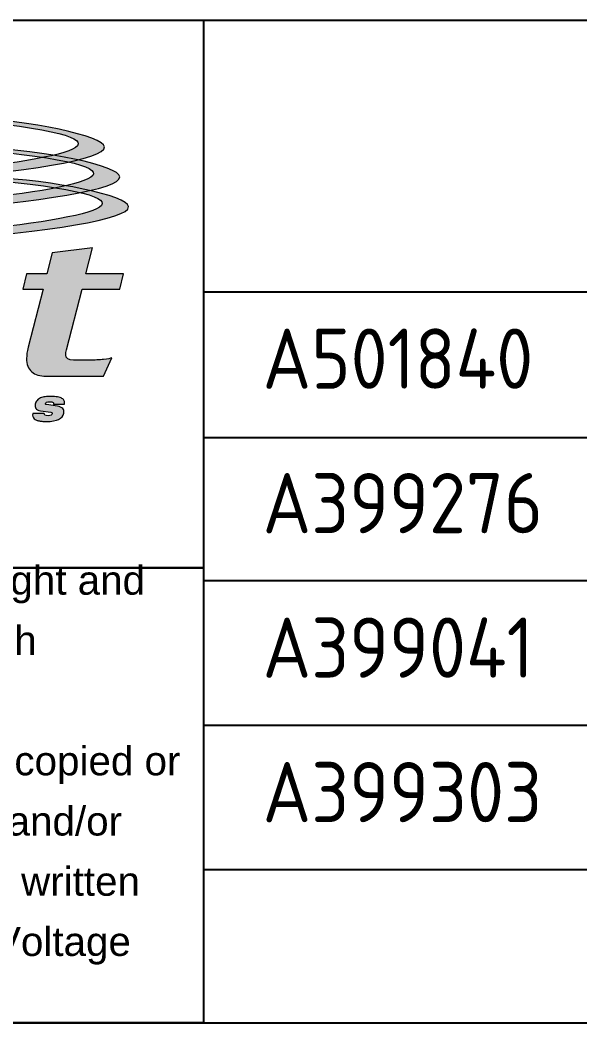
# Paper-space layout 'EARTHING' of a CAD drawing. Extents: x 6 to 839, y -116 to 471.
# Drawn here: x 331.21 to 354.46, y -106.96 to -65.23 of the extents above; entities that cross this region are included whole.
import ezdxf
from ezdxf.enums import TextEntityAlignment as Align

# ---------------------------------------------------------------- set-up
doc = ezdxf.new("R2010")
doc.units = 0
doc.layers.add('Notes', color=7, linetype='Continuous')
doc.styles.add('ARIAL', font='arial.ttf', dxfattribs={"height": 2})
doc.styles.add('iecISOCP', font='isocp.shx')

# ---------------------------------------------------------------- blocks, each defined once
blk = doc.blocks.new('A1_FRAME_TITLE')
at = {"layer": 'Notes', "color": 3, "linetype": 'Continuous'}
blk.add_line((332.785, 47.618), (332.785, 5.973), dxfattribs=at)
at = {"layer": 'Notes', "color": 7}
for p, q in [((332.807, 36.328), (478.242, 36.328)), ((332.785, 30.279), (478.242, 30.279)), ((478.242, 24.328), (332.785, 24.328)), ((478.242, 18.328), (332.785, 18.328)), ((478.242, 12.328), (332.785, 12.328))]:
    blk.add_line(p, q, dxfattribs=at)
at = {"layer": 'Notes', "color": 3, "linetype": 'Continuous', "flags": 128}
for points in [[(123.797, 47.618), (824.367, 47.618)], [(123.798, 5.973), (824.367, 5.973)]]:
    blk.add_lwpolyline(points, dxfattribs=at)
at = {"layer": 'Notes', "color": 7, "style": 'iecISOCP'}
for tag, p in [('CAP_NO', (513.188, 43.457)), ('IE_NUM', (513.05, 37.81)), ('REF_No_1', (335.241, 32.31)), ('REF_1', (362.523, 32.31)), ('HV_SWITCH', (513.463, 32.163)), ('GEN_WO', (441.708, 31.763)), ('REF_No_2', (335.241, 26.31)), ('REF_2', (362.523, 26.31)), ('OH_WO', (441.708, 25.812)), ('UBD_REF', (513.05, 25.828)), ('REF_No_3', (335.241, 20.31)), ('REF_3', (362.523, 20.31)), ('UG_WO', (441.708, 20.052)), ('GIS_MAP_No', (513.05, 20.043)), ('REF_No_4', (335.241, 14.31)), ('REF_4', (362.523, 14.31)), ('HV_OP_DIAG', (513.326, 14.199)), ('SUB_WO', (441.708, 13.812)), ('LGA', (512.945, 7.777))]:
    blk.add_attdef(tag, p, '', height=2.5, dxfattribs=at)
at = {"layer": 'Notes', "style": 'iecISOCP'}
for tag, p in [('T1', (684.374, 39.465)), ('T2', (684.374, 34.346)), ('T3', (684.374, 28.92)), ('T4', (684.374, 23.657)), ('T5', (684.374, 18.231)), ('T6', (684.374, 12.969))]:
    blk.add_attdef(tag, text='', height=3.5, dxfattribs=at).set_placement(p, align=Align.CENTER)
at = {"layer": 'Notes', "color": 7, "style": 'iecISOCP'}
for tag, p in [('scale', (567.756, 33.269)), ('DRAWN', (567.756, 24.931)), ('DATE', (567.756, 16.88)), ('DESIGN', (605.617, 9.155))]:
    blk.add_attdef(tag, text='', height=2.5, dxfattribs=at).set_placement(p, align=Align.CENTER)
at = {"layer": 'Notes', "color": 4, "style": 'iecISOCP'}
blk.add_attdef('NUM', text='', height=7, dxfattribs=at).set_placement((792.367, 20.118), align=Align.MIDDLE_CENTER)
at = {"layer": 'Notes', "color": 1, "style": 'iecISOCP'}
blk.add_attdef('REV', text='', height=5, dxfattribs=at).set_placement((820.054, 17.095), align=Align.CENTER)
at = {"layer": 'Notes', "color": 7, "style": 'iecISOCP'}
for tag, p in [('NS', (790.712, 8.119)), ('SHTS', (805.412, 8.119))]:
    blk.add_attdef(tag, text='', height=2.5, dxfattribs=at).set_placement(p, align=Align.MIDDLE)
at = {"layer": 'Notes', "style": 'iecISOCP'}
blk.add_attdef('ExportID', (9.082, 2.39), '', height=2.5, dxfattribs=at)
at = {"layer": 'Notes', "style": 'iecISOCP', "flags": 1}
for tag, p in [('ProjectType', (14.175, -26.797)), ('ProjectNumber', (23.56, -26.818)), ('DrawingNumber', (35.514, -26.803)), ('ProjectDescription', (47.564, -26.825)), ('ExportDate', (60.284, -26.789)), ('ExportUserName', (69.155, -26.8)), ('DesignerCompanyName', (81.484, -26.793)), ('ExportAreaOfInterest', (97.1, -26.813)), ('GIS_SUCCESS', (111.997, -26.78)), ('CAD_SUCCESS', (121.789, -26.783)), ('ExportCategories', (140.083, -26.797)), ('DEPOTCODE', (132.106, -26.877)), ('Comments', (154.385, -26.883))]:
    blk.add_attdef(tag, p, '', height=1, dxfattribs=at)
blk = doc.blocks.new('Logo_Transelect')
at = {"layer": 'Notes', "lineweight": 0, "true_color": 0xe2231a}
h = blk.add_hatch(color=22, dxfattribs=at)
h.dxf.hatch_style = 1
edge = h.paths.add_edge_path()
edge.add_spline(control_points=[(65.672, 15.154), (65.66, 15.746), (61.553, 16.634), (57.992, 16.758)], knot_values=[2, 2, 2, 2, 3, 3, 3, 3], degree=3, periodic=0)
edge.add_spline(control_points=[(57.992, 16.758), (57.992, 16.758), (58.479, 16.599), (58.479, 16.599), (78.956, 14.451), (38.569, 12.441), (31.955, 12.028)], knot_values=[0, 0, 0, 0, 1, 1, 1, 2, 2, 2, 2], degree=3, periodic=0)
edge.add_spline(control_points=[(31.955, 12.028), (48.489, 12.496), (65.701, 13.763), (65.672, 15.154)], knot_values=[3, 3, 3, 3, 4, 4, 4, 4], degree=3, periodic=0)
h = blk.add_hatch(color=22, dxfattribs=at)
h.dxf.hatch_style = 1
edge = h.paths.add_edge_path()
edge.add_spline(control_points=[(66.52, 13.501), (66.508, 14.093), (62.401, 14.982), (58.84, 15.106)], knot_values=[2, 2, 2, 2, 3, 3, 3, 3], degree=3, periodic=0)
edge.add_spline(control_points=[(58.84, 15.106), (58.84, 15.106), (59.327, 14.947), (59.327, 14.947), (79.804, 12.799), (39.416, 10.789), (32.803, 10.376)], knot_values=[0, 0, 0, 0, 1, 1, 1, 2, 2, 2, 2], degree=3, periodic=0)
edge.add_spline(control_points=[(32.803, 10.376), (49.337, 10.844), (66.549, 12.111), (66.52, 13.501)], knot_values=[3, 3, 3, 3, 4, 4, 4, 4], degree=3, periodic=0)
h = blk.add_hatch(color=22, dxfattribs=at)
h.dxf.hatch_style = 1
edge = h.paths.add_edge_path()
edge.add_spline(control_points=[(67.001, 11.849), (66.989, 12.441), (62.881, 13.329), (59.32, 13.453)], knot_values=[2, 2, 2, 2, 3, 3, 3, 3], degree=3, periodic=0)
edge.add_spline(control_points=[(59.32, 13.453), (59.32, 13.453), (59.808, 13.295), (59.808, 13.295), (80.284, 11.147), (39.897, 9.137), (33.283, 8.724)], knot_values=[0, 0, 0, 0, 1, 1, 1, 2, 2, 2, 2], degree=3, periodic=0)
edge.add_spline(control_points=[(33.283, 8.724), (49.817, 9.192), (67.029, 10.458), (67.001, 11.849)], knot_values=[3, 3, 3, 3, 4, 4, 4, 4], degree=3, periodic=0)
at = {"layer": 'Notes', "lineweight": 0, "true_color": 0x005cb9}
h = blk.add_hatch(color=152, dxfattribs=at)
h.dxf.hatch_style = 2
edge = h.paths.add_edge_path()
edge.add_spline(control_points=[(66.518, 7.283), (66.518, 7.283), (64.426, 7.283), (64.426, 7.283), (64.426, 7.283), (63.56, 3.93), (63.56, 3.93), (63.535, 3.817), (63.523, 3.721), (63.523, 3.64), (63.523, 3.447), (63.667, 3.351), (63.956, 3.351), (63.956, 3.351), (64.835, 3.351), (64.835, 3.351), (65.132, 3.351), (65.394, 3.363), (65.621, 3.387), (65.848, 3.411), (65.998, 3.443), (66.073, 3.484), (66.073, 3.484), (65.615, 2.458), (65.615, 2.458), (65.615, 2.458), (62.445, 2.458), (62.445, 2.458), (62.099, 2.458), (61.831, 2.541), (61.641, 2.706), (61.451, 2.87), (61.356, 3.118), (61.356, 3.447), (61.356, 3.624), (61.385, 3.829), (61.443, 4.062), (61.443, 4.062), (62.272, 7.283), (62.272, 7.283), (62.272, 7.283), (61.146, 7.283), (61.146, 7.283), (61.146, 7.283), (61.356, 8.127), (61.356, 8.127), (61.356, 8.127), (62.483, 8.127), (62.483, 8.127), (62.483, 8.127), (62.78, 9.285), (62.78, 9.285), (62.78, 9.285), (65.008, 9.563), (65.008, 9.563), (65.008, 9.563), (64.637, 8.127), (64.637, 8.127), (64.637, 8.127), (66.729, 8.127), (66.729, 8.127), (66.729, 8.127), (66.518, 7.283), (66.518, 7.283)], knot_values=[0, 0, 0, 0, 1, 1, 1, 2, 2, 2, 3, 3, 3, 4, 4, 4, 5, 5, 5, 6, 6, 6, 7, 7, 7, 8, 8, 8, 9, 9, 9, 10, 10, 10, 11, 11, 11, 12, 12, 12, 13, 13, 13, 14, 14, 14, 15, 15, 15, 16, 16, 16, 17, 17, 17, 18, 18, 18, 19, 19, 19, 20, 20, 20, 21, 21, 21, 21], degree=3, periodic=0)
h = blk.add_hatch(color=152, dxfattribs=at)
h.dxf.hatch_style = 2
edge = h.paths.add_edge_path()
edge.add_spline(control_points=[(62.119, 0.551), (62.056, 0.56), (62.005, 0.576), (61.964, 0.599), (61.923, 0.621), (61.891, 0.648), (61.869, 0.68), (61.846, 0.711), (61.832, 0.747), (61.827, 0.787), (61.821, 0.827), (61.823, 0.87), (61.833, 0.916), (61.852, 1), (61.887, 1.069), (61.939, 1.124), (61.99, 1.179), (62.054, 1.223), (62.13, 1.256), (62.206, 1.289), (62.292, 1.311), (62.388, 1.324), (62.485, 1.337), (62.587, 1.343), (62.695, 1.343), (62.844, 1.343), (62.97, 1.334), (63.072, 1.315), (63.174, 1.296), (63.255, 1.269), (63.315, 1.233), (63.375, 1.197), (63.417, 1.153), (63.44, 1.1), (63.463, 1.048), (63.47, 0.987), (63.46, 0.918), (63.46, 0.918), (62.848, 0.918), (62.848, 0.918), (62.854, 0.944), (62.852, 0.966), (62.842, 0.982), (62.831, 0.999), (62.814, 1.012), (62.79, 1.021), (62.769, 1.031), (62.745, 1.038), (62.716, 1.042), (62.689, 1.047), (62.66, 1.049), (62.632, 1.049), (62.553, 1.049), (62.497, 1.04), (62.463, 1.023), (62.429, 1.006), (62.408, 0.984), (62.402, 0.956), (62.398, 0.938), (62.4, 0.923), (62.408, 0.911), (62.415, 0.9), (62.431, 0.892), (62.456, 0.889), (62.456, 0.889), (63.066, 0.798), (63.066, 0.798), (63.194, 0.779), (63.29, 0.738), (63.354, 0.677), (63.417, 0.616), (63.437, 0.53), (63.415, 0.42), (63.38, 0.261), (63.286, 0.144), (63.132, 0.068), (62.979, -0.008), (62.754, -0.046), (62.458, -0.046), (62.391, -0.046), (62.324, -0.044), (62.257, -0.04), (62.189, -0.036), (62.126, -0.029), (62.066, -0.017), (62.005, -0.006), (61.95, 0.01), (61.899, 0.03), (61.849, 0.05), (61.807, 0.076), (61.773, 0.108), (61.74, 0.14), (61.716, 0.179), (61.703, 0.225), (61.689, 0.271), (61.689, 0.327), (61.703, 0.391), (61.703, 0.391), (62.337, 0.391), (62.337, 0.391), (62.33, 0.349), (62.342, 0.319), (62.374, 0.298), (62.408, 0.28), (62.465, 0.271), (62.546, 0.271), (62.628, 0.271), (62.685, 0.28), (62.718, 0.3), (62.751, 0.319), (62.771, 0.345), (62.779, 0.376), (62.783, 0.396), (62.779, 0.414), (62.769, 0.43), (62.758, 0.446), (62.736, 0.457), (62.702, 0.463), (62.702, 0.463), (62.119, 0.551), (62.119, 0.551)], knot_values=[0, 0, 0, 0, 1, 1, 1, 2, 2, 2, 3, 3, 3, 4, 4, 4, 5, 5, 5, 6, 6, 6, 7, 7, 7, 8, 8, 8, 9, 9, 9, 10, 10, 10, 11, 11, 11, 12, 12, 12, 13, 13, 13, 14, 14, 14, 15, 15, 15, 16, 16, 16, 17, 17, 17, 18, 18, 18, 19, 19, 19, 20, 20, 20, 21, 21, 21, 22, 22, 22, 23, 23, 23, 24, 24, 24, 25, 25, 25, 26, 26, 26, 27, 27, 27, 28, 28, 28, 29, 29, 29, 30, 30, 30, 31, 31, 31, 32, 32, 32, 33, 33, 33, 34, 34, 34, 35, 35, 35, 36, 36, 36, 37, 37, 37, 38, 38, 38, 39, 39, 39, 40, 40, 40, 40], degree=3, periodic=0)
at = {"layer": 'Notes', "color": 22, "lineweight": 0, "true_color": 0xe2231a}
for points in [[(31.955, 12.028), (38.569, 12.441), (78.956, 14.451), (58.479, 16.599), (58.479, 16.599), (57.992, 16.758), (57.992, 16.758), (61.553, 16.634), (65.66, 15.746), (65.672, 15.154), (65.701, 13.763), (48.489, 12.496), (31.955, 12.028)], [(32.803, 10.376), (39.416, 10.789), (79.804, 12.799), (59.327, 14.947), (59.327, 14.947), (58.84, 15.106), (58.84, 15.106), (62.401, 14.982), (66.508, 14.093), (66.52, 13.501), (66.549, 12.111), (49.337, 10.844), (32.803, 10.376)], [(33.283, 8.724), (39.897, 9.137), (80.284, 11.147), (59.808, 13.295), (59.808, 13.295), (59.32, 13.453), (59.32, 13.453), (62.881, 13.329), (66.989, 12.441), (67.001, 11.849), (67.029, 10.458), (49.817, 9.192), (33.283, 8.724)]]:
    blk.add_open_spline(points, degree=3, knots=[0, 0, 0, 0, 1, 1, 1, 2, 2, 2, 3, 3, 3, 4, 4, 4, 4], dxfattribs=at)
at = {"layer": 'Notes', "color": 152, "lineweight": 0, "true_color": 0x005cb9}
for points, knots in [([(66.518, 7.283), (66.518, 7.283), (64.426, 7.283), (64.426, 7.283), (64.426, 7.283), (63.56, 3.93), (63.56, 3.93), (63.535, 3.817), (63.523, 3.721), (63.523, 3.64), (63.523, 3.447), (63.667, 3.351), (63.956, 3.351), (63.956, 3.351), (64.835, 3.351), (64.835, 3.351), (65.132, 3.351), (65.394, 3.363), (65.621, 3.387), (65.848, 3.411), (65.998, 3.443), (66.073, 3.484), (66.073, 3.484), (65.615, 2.458), (65.615, 2.458), (65.615, 2.458), (62.445, 2.458), (62.445, 2.458), (62.099, 2.458), (61.831, 2.541), (61.641, 2.706), (61.451, 2.87), (61.356, 3.118), (61.356, 3.447), (61.356, 3.624), (61.385, 3.829), (61.443, 4.062), (61.443, 4.062), (62.272, 7.283), (62.272, 7.283), (62.272, 7.283), (61.146, 7.283), (61.146, 7.283), (61.146, 7.283), (61.356, 8.127), (61.356, 8.127), (61.356, 8.127), (62.483, 8.127), (62.483, 8.127), (62.483, 8.127), (62.78, 9.285), (62.78, 9.285), (62.78, 9.285), (65.008, 9.563), (65.008, 9.563), (65.008, 9.563), (64.637, 8.127), (64.637, 8.127), (64.637, 8.127), (66.729, 8.127), (66.729, 8.127), (66.729, 8.127), (66.518, 7.283), (66.518, 7.283)], [0, 0, 0, 0, 1, 1, 1, 2, 2, 2, 3, 3, 3, 4, 4, 4, 5, 5, 5, 6, 6, 6, 7, 7, 7, 8, 8, 8, 9, 9, 9, 10, 10, 10, 11, 11, 11, 12, 12, 12, 13, 13, 13, 14, 14, 14, 15, 15, 15, 16, 16, 16, 17, 17, 17, 18, 18, 18, 19, 19, 19, 20, 20, 20, 21, 21, 21, 21]), ([(62.119, 0.551), (62.056, 0.56), (62.005, 0.576), (61.964, 0.599), (61.923, 0.621), (61.891, 0.648), (61.869, 0.68), (61.846, 0.711), (61.832, 0.747), (61.827, 0.787), (61.821, 0.827), (61.823, 0.87), (61.833, 0.916), (61.852, 1), (61.887, 1.069), (61.939, 1.124), (61.99, 1.179), (62.054, 1.223), (62.13, 1.256), (62.206, 1.289), (62.292, 1.311), (62.388, 1.324), (62.485, 1.337), (62.587, 1.343), (62.695, 1.343), (62.844, 1.343), (62.97, 1.334), (63.072, 1.315), (63.174, 1.296), (63.255, 1.269), (63.315, 1.233), (63.375, 1.197), (63.417, 1.153), (63.44, 1.1), (63.463, 1.048), (63.47, 0.987), (63.46, 0.918), (63.46, 0.918), (62.848, 0.918), (62.848, 0.918), (62.854, 0.944), (62.852, 0.966), (62.842, 0.982), (62.831, 0.999), (62.814, 1.012), (62.79, 1.021), (62.769, 1.031), (62.745, 1.038), (62.716, 1.042), (62.689, 1.047), (62.66, 1.049), (62.632, 1.049), (62.553, 1.049), (62.497, 1.04), (62.463, 1.023), (62.429, 1.006), (62.408, 0.984), (62.402, 0.956), (62.398, 0.938), (62.4, 0.923), (62.408, 0.911), (62.415, 0.9), (62.431, 0.892), (62.456, 0.889), (62.456, 0.889), (63.066, 0.798), (63.066, 0.798), (63.194, 0.779), (63.29, 0.738), (63.354, 0.677), (63.417, 0.616), (63.437, 0.53), (63.415, 0.42), (63.38, 0.261), (63.286, 0.144), (63.132, 0.068), (62.979, -0.008), (62.754, -0.046), (62.458, -0.046), (62.391, -0.046), (62.324, -0.044), (62.257, -0.04), (62.189, -0.036), (62.126, -0.029), (62.066, -0.017), (62.005, -0.006), (61.95, 0.01), (61.899, 0.03), (61.849, 0.05), (61.807, 0.076), (61.773, 0.108), (61.74, 0.14), (61.716, 0.179), (61.703, 0.225), (61.689, 0.271), (61.689, 0.327), (61.703, 0.391), (61.703, 0.391), (62.337, 0.391), (62.337, 0.391), (62.33, 0.349), (62.342, 0.319), (62.374, 0.298), (62.408, 0.28), (62.465, 0.271), (62.546, 0.271), (62.628, 0.271), (62.685, 0.28), (62.718, 0.3), (62.751, 0.319), (62.771, 0.345), (62.779, 0.376), (62.783, 0.396), (62.779, 0.414), (62.769, 0.43), (62.758, 0.446), (62.736, 0.457), (62.702, 0.463), (62.702, 0.463), (62.119, 0.551), (62.119, 0.551)], [0, 0, 0, 0, 1, 1, 1, 2, 2, 2, 3, 3, 3, 4, 4, 4, 5, 5, 5, 6, 6, 6, 7, 7, 7, 8, 8, 8, 9, 9, 9, 10, 10, 10, 11, 11, 11, 12, 12, 12, 13, 13, 13, 14, 14, 14, 15, 15, 15, 16, 16, 16, 17, 17, 17, 18, 18, 18, 19, 19, 19, 20, 20, 20, 21, 21, 21, 22, 22, 22, 23, 23, 23, 24, 24, 24, 25, 25, 25, 26, 26, 26, 27, 27, 27, 28, 28, 28, 29, 29, 29, 30, 30, 30, 31, 31, 31, 32, 32, 32, 33, 33, 33, 34, 34, 34, 35, 35, 35, 36, 36, 36, 37, 37, 37, 38, 38, 38, 39, 39, 39, 40, 40, 40, 40])]:
    blk.add_open_spline(points, degree=3, knots=knots, dxfattribs=at)
blk = doc.blocks.new('Logo')
at = {"layer": 'Notes'}
for points in [[(-105, 0), (0, 0), (0, -41.645), (-105, -41.645)], [(-105, 0), (0, 0), (0, -22.741), (-105, -22.741)], [(-35.5, -22.741), (0, -22.741), (0, -41.645), (-35.5, -41.645)]]:
    blk.add_lwpolyline(points, close=True, dxfattribs=at)
at = {"layer": 'Notes', "xscale": 0.75, "yscale": 0.75}
blk.add_blockref('Logo_Transelect', (-53.361, -16.634), dxfattribs=at)
at = {"layer": 'Notes', "insert": (-34.5, -32.193), "char_height": 1.2, "attachment_point": 4, "line_spacing_factor": 1.25, "style": 'ARIAL'}
blk.add_mtext_dynamic_manual_height_columns('This drawing and design is © copyright and is the property of ARA Electrical High Voltage Services Pty Ltd ABN\\~14\\~003\\~893\\~061. It may not be copied or reproduced in any way whatsoever and/or passed on to any third party without written authority from ARA Electrical High Voltage Services Pty Ltd.', width=33.6231, gutter_width=1, heights=[0], dxfattribs=at)

psp = doc.layouts.new('EARTHING')

# ---------------------------------------------------------------- block references
at = {"layer": 'Notes'}
ref = psp.add_blockref('A1_FRAME_TITLE', (6.04097, -112.84735), dxfattribs=at)
ref.add_attrib('REF_No_1', 'A501840', (341.28167, -80.53784), dxfattribs={"color": 7, "height": 2.5, "style": 'iecISOCP'})
ref.add_attrib('REF_No_2', 'A399276', (341.28167, -86.53784), dxfattribs={"color": 7, "height": 2.5, "style": 'iecISOCP'})
ref.add_attrib('REF_No_3', 'A399041', (341.28167, -92.53784), dxfattribs={"color": 7, "height": 2.5, "style": 'iecISOCP'})
ref.add_attrib('REF_No_4', 'A399303', (341.28167, -98.53784), dxfattribs={"color": 7, "height": 2.5, "style": 'iecISOCP'})
psp.add_blockref('Logo', (338.82582, -65.22889), dxfattribs=at)

doc.saveas('drawing.dxf')
